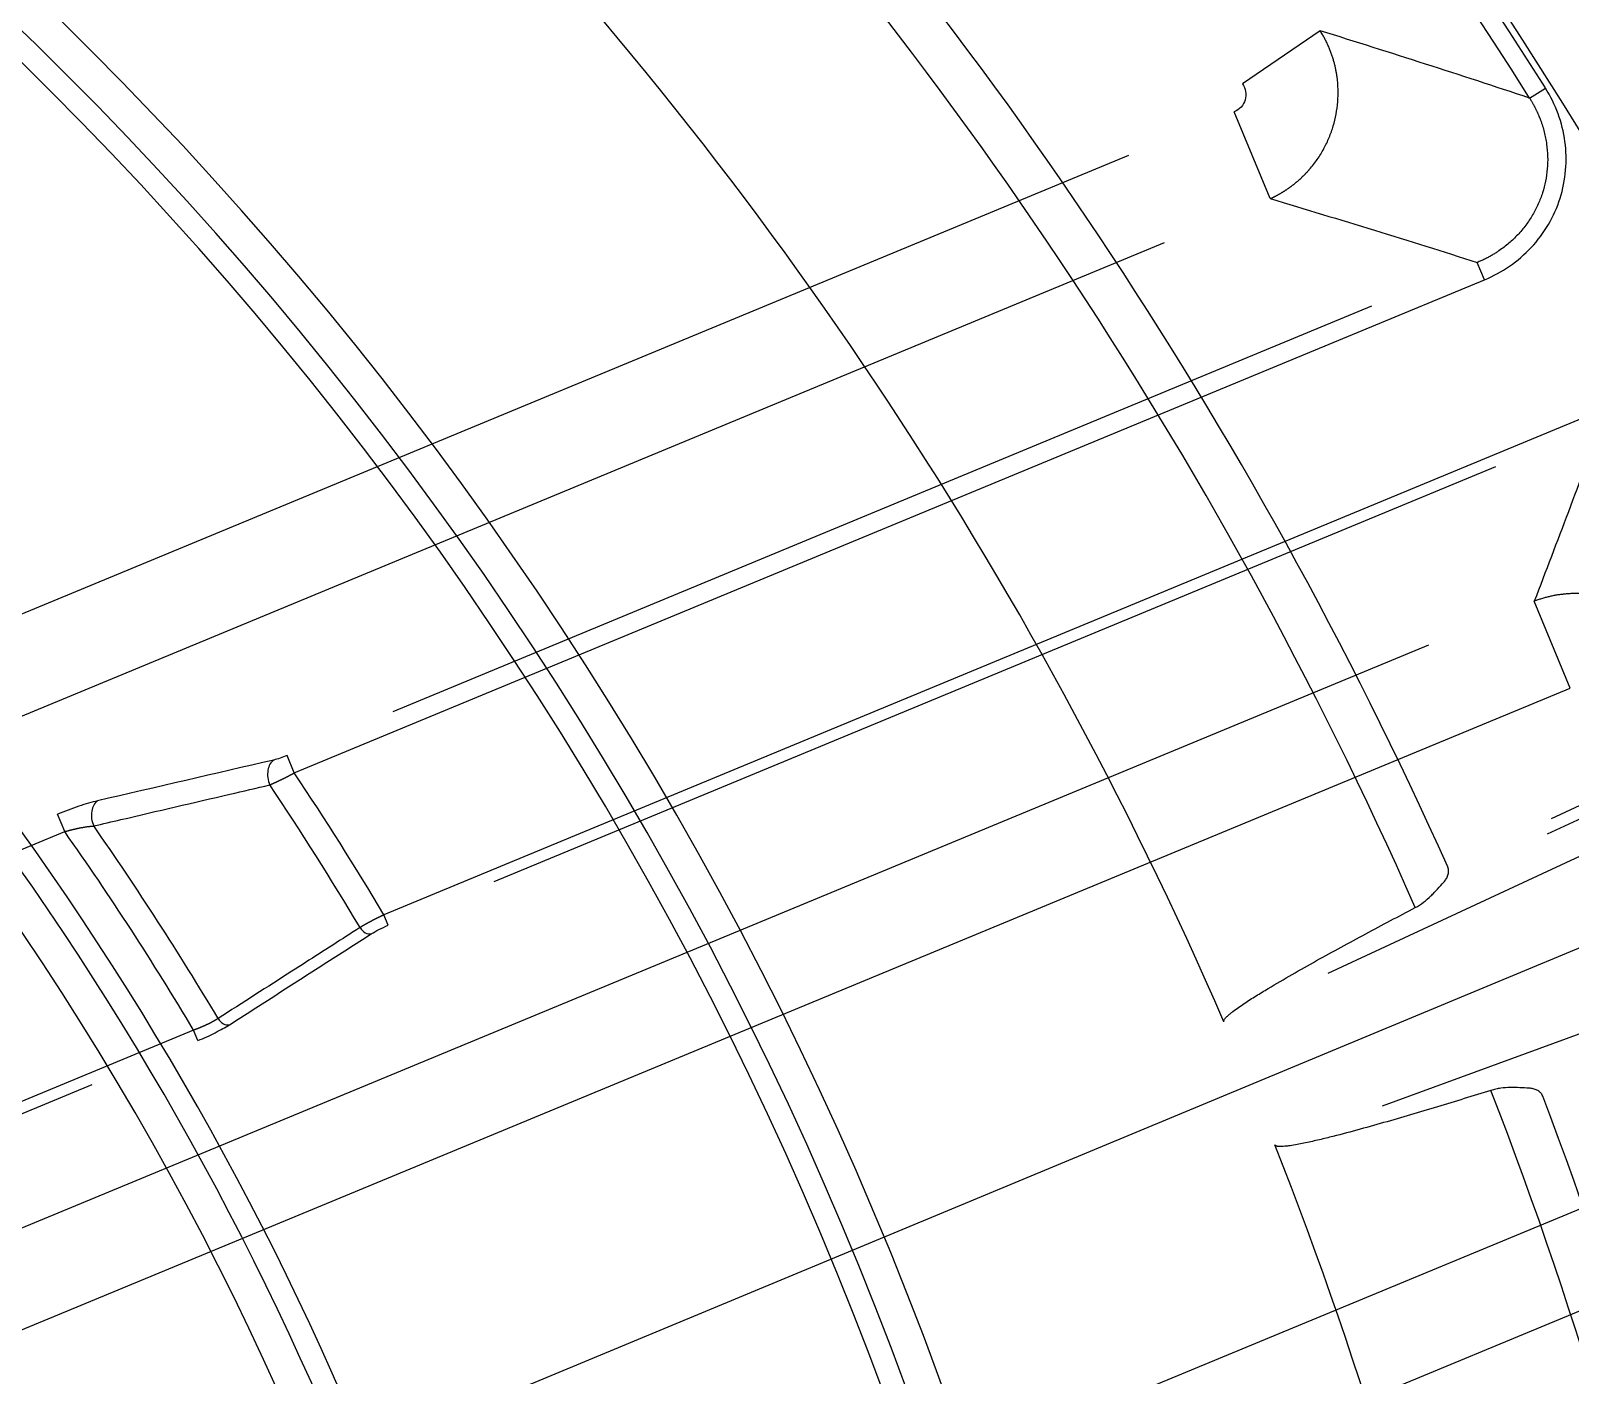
# Model space of a CAD drawing. Header units: millimetres. Extents: x 18 to 755, y 19 to 576.
# Drawn here: x 228.71 to 269.03, y 284.46 to 319.66 of the extents above; entities that cross this region are included whole.
import ezdxf

# ---------------------------------------------------------------- set-up
doc = ezdxf.new("R2010")
doc.units = ezdxf.units.MM
doc.layers.add('1', color=7, linetype='Continuous', true_color=0xffffff)

msp = doc.modelspace()

# ---------------------------------------------------------------- linework, layer by layer
at = {"layer": '1', "color": 7, "lineweight": -3}
for p, q in [((262.482, 319.658), (260.449, 318.27)), ((267.965, 317.898), (268.382, 318.16)), ((261.173, 315.263), (260.231, 317.537)), ((257.459, 316.389), (211.047, 297.164)), ((214.761, 296.037), (258.401, 314.114)), ((266.785, 313.138), (266.596, 313.593)), ((235.612, 300.225), (266.785, 313.138)), ((263.825, 312.444), (238.195, 301.828)), ((307.748, 311.649), (17.822, 191.071)), ((269.741, 309.672), (237.961, 296.509)), ((240.846, 297.384), (267.082, 308.251)), ((269.031, 302.446), (268.089, 304.72)), ((265.317, 303.572), (211.052, 281.096)), ((209.222, 277.673), (269.031, 302.446)), ((268.542, 299.031), (274.068, 301.603)), ((268.44, 298.632), (274.204, 301.315)), ((235.612, 300.225), (235.424, 300.68)), ((274.578, 300.512), (262.681, 294.975)), ((229.598, 298.688), (229.41, 299.143)), ((211.468, 291.178), (229.598, 298.688)), ((238.074, 296.236), (237.961, 296.509)), ((264.115, 291.512), (276.443, 296.01)), ((232.975, 293.49), (211.89, 284.756)), ((233.088, 293.217), (232.975, 293.49)), ((212.003, 284.484), (230.316, 292.069)), ((273.889, 290.716), (214.081, 265.944)), ((217.795, 264.817), (272.06, 287.294))]:
    msp.add_line(p, q, dxfattribs=at)
for radius, start, end in [(136.863, 270, 90), (129, 270, 90), (124.92, 32.23044, 57.76956), (124.427, 32.23044, 57.76956), (95.586, 270, 90), (139, 24.29924, 43.20076), (94.686, 270, 90), (94.086, 270, 90), (125.094, 24.22625, 43.27375), (113, 24.14807, 43.35193), (111.791, 23.82797, 43.67203), (106, 23.44369, 44.05631), (80.914, 270, 38.78955), (80.314, 270, 38.78955), (79.414, 232.3649, 38.78955), (87.664, 30.86388, 33.73711), (86.957, 30.8877, 33.80049), (82.543, 30.79367, 34.96114), (81.836, 30.84, 35.18087), (111.791, 1.32797, 21.17203), (113, 1.64807, 20.85193), (106, 0.94369, 21.55631)]:
    msp.add_arc((162.711, 251.538), radius, start, end, dxfattribs=at)
for centre, major_axis, ratio, start_param, end_param in [((235.264, 300.109), (-0.113, 0.487), 0.68293, 0.240014, 1.824468), ((230.648, 299.039), (-0.113, 0.487), 0.680219, 0.239171, 1.837432), ((237.517, 296.287), (-0.162, 0.253), 0.706939, 1.549048, 2.893539), ((233.799, 293.904), (-0.162, 0.253), 0.706921, 1.547894, 2.893546)]:
    msp.add_ellipse(centre, major_axis=major_axis, ratio=ratio, start_param=start_param, end_param=end_param, dxfattribs=at)
for points, knots in [([(261.173, 315.263), (261.181, 315.266), (261.198, 315.274), (261.222, 315.285), (261.246, 315.297), (261.27, 315.308), (261.294, 315.32), (261.317, 315.332), (261.341, 315.345), (261.364, 315.357), (261.387, 315.37), (261.41, 315.382), (261.433, 315.395), (261.455, 315.409), (261.478, 315.422), (261.5, 315.435), (261.522, 315.449), (261.544, 315.463), (261.565, 315.476), (261.587, 315.49), (261.608, 315.505), (261.629, 315.519), (261.65, 315.533), (261.671, 315.548), (261.691, 315.562), (261.711, 315.577), (261.731, 315.592), (261.751, 315.607), (261.771, 315.622), (261.79, 315.637), (261.809, 315.652), (261.828, 315.668), (261.847, 315.683), (261.865, 315.698), (261.884, 315.714), (261.902, 315.729), (261.92, 315.745), (261.937, 315.761), (261.955, 315.777), (261.972, 315.792), (261.989, 315.808), (262.006, 315.824), (262.022, 315.84), (262.039, 315.856), (262.055, 315.872), (262.071, 315.888), (262.086, 315.904), (262.102, 315.92), (262.117, 315.936), (262.132, 315.952), (262.147, 315.967), (262.161, 315.983), (262.175, 315.999), (262.19, 316.015), (262.271, 316.109), (262.41, 316.288), (262.583, 316.568), (262.723, 316.861), (262.83, 317.164), (262.905, 317.476), (262.948, 317.798), (262.957, 318.126), (262.938, 318.359), (262.918, 318.496), (262.911, 318.54), (262.903, 318.583), (262.895, 318.628), (262.886, 318.672), (262.876, 318.717), (262.865, 318.763), (262.853, 318.809), (262.841, 318.855), (262.827, 318.902), (262.813, 318.949), (262.798, 318.996), (262.782, 319.043), (262.764, 319.091), (262.746, 319.138), (262.727, 319.186), (262.707, 319.234), (262.686, 319.281), (262.664, 319.329), (262.641, 319.377), (262.617, 319.424), (262.592, 319.472), (262.566, 319.519), (262.539, 319.565), (262.511, 319.612), (262.492, 319.643), (262.482, 319.658)], [0, 0, 0, 0, 0.005214, 0.010417, 0.015608, 0.020787, 0.025953, 0.031107, 0.036247, 0.041373, 0.046484, 0.051581, 0.056662, 0.061728, 0.066777, 0.071809, 0.076824, 0.081822, 0.086801, 0.091762, 0.096703, 0.101625, 0.106528, 0.11141, 0.116271, 0.121111, 0.125929, 0.130726, 0.1355, 0.140251, 0.144979, 0.149684, 0.154364, 0.15902, 0.163651, 0.168257, 0.172838, 0.177393, 0.181921, 0.186423, 0.190898, 0.195346, 0.199766, 0.204158, 0.208522, 0.212857, 0.217164, 0.221441, 0.225689, 0.229907, 0.234094, 0.238252, 0.242379, 0.246475, 0.250539, 0.313972, 0.377041, 0.439324, 0.500425, 0.561424, 0.623613, 0.686597, 0.749954, 0.758256, 0.766687, 0.775243, 0.783922, 0.792723, 0.801641, 0.810675, 0.819822, 0.829079, 0.838442, 0.84791, 0.857477, 0.867142, 0.876901, 0.88675, 0.896685, 0.906705, 0.916803, 0.926978, 0.937225, 0.94754, 0.957919, 0.968359, 0.978855, 0.989403, 1, 1, 1, 1]), ([(260.449, 318.27), (260.491, 318.209), (260.519, 318.14), (260.542, 317.996), (260.538, 317.921), (260.496, 317.781), (260.459, 317.716), (260.36, 317.608), (260.299, 317.565), (260.231, 317.537)], [0, 0, 0, 0, 0.25, 0.25, 0.5, 0.5, 0.75, 0.75, 1, 1, 1, 1]), ([(266.785, 313.138), (267.018, 313.234), (267.238, 313.354), (267.649, 313.637), (267.842, 313.804), (268.183, 314.169), (268.332, 314.369), (268.587, 314.803), (268.689, 315.034), (268.841, 315.509), (268.89, 315.759), (268.933, 316.258), (268.927, 316.507), (268.86, 317.005), (268.799, 317.251), (268.628, 317.72), (268.516, 317.947), (268.382, 318.16)], [0, 0, 0, 0, 0.125, 0.125, 0.25, 0.25, 0.375, 0.375, 0.5, 0.5, 0.625, 0.625, 0.75, 0.75, 0.875, 0.875, 1, 1, 1, 1]), ([(267.965, 317.898), (267.97, 317.89), (267.981, 317.873), (267.996, 317.848), (268.011, 317.824), (268.026, 317.799), (268.04, 317.774), (268.054, 317.75), (268.068, 317.725), (268.081, 317.701), (268.094, 317.676), (268.107, 317.652), (268.119, 317.627), (268.131, 317.603), (268.143, 317.579), (268.155, 317.555), (268.166, 317.531), (268.177, 317.507), (268.187, 317.483), (268.198, 317.459), (268.208, 317.435), (268.217, 317.412), (268.227, 317.389), (268.236, 317.366), (268.245, 317.342), (268.27, 317.275), (268.309, 317.163), (268.353, 317.006), (268.388, 316.849), (268.423, 316.637), (268.446, 316.367), (268.436, 316.042), (268.39, 315.724), (268.311, 315.416), (268.198, 315.119), (268.051, 314.834), (267.871, 314.563), (267.697, 314.355), (267.545, 314.203), (267.427, 314.096), (267.299, 313.993), (267.198, 313.919), (267.126, 313.871), (267.088, 313.846), (267.048, 313.821), (267.007, 313.797), (266.966, 313.772), (266.923, 313.748), (266.879, 313.725), (266.834, 313.701), (266.789, 313.679), (266.742, 313.656), (266.694, 313.634), (266.646, 313.613), (266.613, 313.599), (266.596, 313.593)], [0, 0, 0, 0, 0.00566, 0.011286, 0.016879, 0.022438, 0.027961, 0.033449, 0.0389, 0.044314, 0.049691, 0.055028, 0.060327, 0.065586, 0.070804, 0.075981, 0.081116, 0.08621, 0.09126, 0.096266, 0.101229, 0.106147, 0.111019, 0.115846, 0.120627, 0.12536, 0.157663, 0.18934, 0.220315, 0.250518, 0.314144, 0.377208, 0.439371, 0.500319, 0.561213, 0.623318, 0.686319, 0.749876, 0.780095, 0.811091, 0.842795, 0.875128, 0.88387, 0.89277, 0.901824, 0.911028, 0.920379, 0.929873, 0.939506, 0.949275, 0.959175, 0.969201, 0.979351, 0.989618, 1, 1, 1, 1]), ([(271.89, 303.256), (271.885, 303.264), (271.877, 303.28), (271.865, 303.304), (271.852, 303.329), (271.838, 303.353), (271.825, 303.377), (271.812, 303.401), (271.798, 303.424), (271.784, 303.448), (271.769, 303.472), (271.755, 303.495), (271.74, 303.518), (271.725, 303.541), (271.71, 303.564), (271.695, 303.587), (271.68, 303.61), (271.664, 303.633), (271.648, 303.655), (271.632, 303.677), (271.615, 303.699), (271.599, 303.721), (271.582, 303.743), (271.565, 303.765), (271.548, 303.786), (271.531, 303.807), (271.514, 303.828), (271.496, 303.849), (271.478, 303.87), (271.46, 303.891), (271.442, 303.911), (271.424, 303.931), (271.405, 303.951), (271.387, 303.971), (271.368, 303.99), (271.349, 304.01), (271.33, 304.029), (271.311, 304.048), (271.292, 304.067), (271.272, 304.086), (271.253, 304.104), (271.233, 304.122), (271.213, 304.14), (271.193, 304.158), (271.173, 304.176), (271.153, 304.193), (271.132, 304.21), (271.112, 304.227), (271.091, 304.244), (271.071, 304.26), (271.05, 304.277), (271.029, 304.293), (271.008, 304.309), (270.987, 304.324), (270.966, 304.34), (270.945, 304.355), (270.924, 304.37), (270.903, 304.385), (270.881, 304.399), (270.86, 304.414), (270.838, 304.428), (270.817, 304.442), (270.795, 304.455), (270.773, 304.469), (270.752, 304.482), (270.73, 304.495), (270.708, 304.508), (270.686, 304.521), (270.665, 304.533), (270.643, 304.545), (270.621, 304.557), (270.599, 304.569), (270.577, 304.58), (270.555, 304.591), (270.533, 304.602), (270.511, 304.613), (270.489, 304.624), (270.467, 304.634), (270.445, 304.644), (270.423, 304.654), (270.401, 304.664), (270.379, 304.674), (270.357, 304.683), (270.335, 304.692), (270.313, 304.701), (270.291, 304.71), (270.263, 304.721), (270.229, 304.734), (270.188, 304.749), (270.146, 304.763), (270.104, 304.777), (270.061, 304.79), (270.018, 304.803), (269.975, 304.815), (269.93, 304.827), (269.886, 304.838), (269.841, 304.848), (269.795, 304.858), (269.75, 304.867), (269.703, 304.876), (269.657, 304.884), (269.61, 304.891), (269.562, 304.897), (269.515, 304.903), (269.467, 304.908), (269.419, 304.912), (269.37, 304.916), (269.321, 304.919), (269.272, 304.921), (269.223, 304.922), (269.174, 304.922), (269.124, 304.922), (269.075, 304.921), (269.025, 304.919), (268.975, 304.916), (268.925, 304.912), (268.875, 304.907), (268.825, 304.902), (268.775, 304.896), (268.725, 304.889), (268.675, 304.881), (268.625, 304.872), (268.575, 304.863), (268.526, 304.852), (268.476, 304.841), (268.427, 304.829), (268.378, 304.816), (268.329, 304.802), (268.28, 304.787), (268.232, 304.772), (268.184, 304.755), (268.136, 304.738), (268.105, 304.726), (268.089, 304.72)], [0, 0, 0, 0, 0.006177, 0.012357, 0.018539, 0.024722, 0.030908, 0.037094, 0.043281, 0.049469, 0.055656, 0.061844, 0.068031, 0.074216, 0.080401, 0.086583, 0.092764, 0.098942, 0.105117, 0.11129, 0.117458, 0.123623, 0.129783, 0.135939, 0.14209, 0.148236, 0.154376, 0.16051, 0.166637, 0.172758, 0.178872, 0.184979, 0.191077, 0.197168, 0.20325, 0.209323, 0.215387, 0.221442, 0.227486, 0.233521, 0.239545, 0.245559, 0.251561, 0.257552, 0.263531, 0.269498, 0.275452, 0.281394, 0.287323, 0.293238, 0.29914, 0.305028, 0.310901, 0.31676, 0.322604, 0.328434, 0.334247, 0.340045, 0.345828, 0.351593, 0.357343, 0.363076, 0.368791, 0.37449, 0.38017, 0.385833, 0.391478, 0.397105, 0.402714, 0.408303, 0.413874, 0.419425, 0.424957, 0.430469, 0.435962, 0.441434, 0.446887, 0.452318, 0.457729, 0.46312, 0.468489, 0.473837, 0.479163, 0.484468, 0.489751, 0.495013, 0.500252, 0.509941, 0.519704, 0.529542, 0.539452, 0.549434, 0.559485, 0.569606, 0.579795, 0.59005, 0.60037, 0.610753, 0.621198, 0.631704, 0.642269, 0.652891, 0.663569, 0.6743, 0.685083, 0.695917, 0.706799, 0.717728, 0.728702, 0.739718, 0.750775, 0.76187, 0.773003, 0.784169, 0.795369, 0.806598, 0.817856, 0.82914, 0.840447, 0.851777, 0.863125, 0.874491, 0.885872, 0.897265, 0.908669, 0.92008, 0.931498, 0.942919, 0.954342, 0.965763, 0.977182, 0.988595, 1, 1, 1, 1]), ([(234.97, 299.912), (234.974, 299.914), (234.981, 299.917), (234.992, 299.921), (235.003, 299.926), (235.014, 299.931), (235.025, 299.936), (235.036, 299.941), (235.047, 299.946), (235.058, 299.951), (235.069, 299.956), (235.08, 299.961), (235.091, 299.966), (235.102, 299.971), (235.113, 299.976), (235.124, 299.981), (235.136, 299.986), (235.147, 299.991), (235.158, 299.997), (235.169, 300.002), (235.18, 300.007), (235.191, 300.012), (235.202, 300.018), (235.212, 300.023), (235.223, 300.028), (235.234, 300.033), (235.245, 300.038), (235.256, 300.044), (235.266, 300.049), (235.277, 300.054), (235.287, 300.059), (235.298, 300.064), (235.308, 300.069), (235.319, 300.075), (235.329, 300.08), (235.339, 300.085), (235.349, 300.09), (235.359, 300.095), (235.369, 300.1), (235.379, 300.105), (235.388, 300.109), (235.398, 300.114), (235.408, 300.119), (235.417, 300.124), (235.426, 300.129), (235.436, 300.133), (235.445, 300.138), (235.454, 300.143), (235.463, 300.147), (235.472, 300.152), (235.481, 300.156), (235.489, 300.161), (235.498, 300.165), (235.506, 300.169), (235.514, 300.174), (235.523, 300.178), (235.531, 300.182), (235.539, 300.186), (235.547, 300.19), (235.554, 300.194), (235.562, 300.198), (235.569, 300.202), (235.577, 300.206), (235.584, 300.21), (235.591, 300.214), (235.598, 300.217), (235.605, 300.221), (235.61, 300.224), (235.612, 300.225)], [0, 0, 0, 0, 0.020582, 0.040997, 0.061245, 0.081326, 0.10124, 0.120987, 0.140566, 0.159978, 0.179224, 0.198302, 0.217213, 0.235957, 0.254534, 0.272943, 0.291186, 0.309261, 0.32717, 0.344911, 0.362485, 0.379892, 0.397132, 0.414205, 0.431111, 0.447849, 0.464421, 0.480825, 0.497062, 0.513133, 0.529036, 0.544772, 0.56034, 0.575742, 0.590977, 0.606044, 0.620945, 0.635678, 0.650245, 0.664644, 0.678876, 0.692941, 0.706839, 0.72057, 0.734134, 0.74753, 0.76076, 0.773823, 0.786718, 0.799447, 0.812008, 0.824403, 0.83663, 0.84869, 0.860584, 0.87231, 0.883869, 0.895262, 0.906487, 0.917545, 0.928436, 0.939161, 0.949718, 0.960108, 0.970332, 0.980388, 0.990277, 1, 1, 1, 1]), ([(230.358, 298.836), (230.596, 298.892), (230.834, 298.948), (232.022, 299.225), (232.972, 299.447), (234.271, 299.749), (234.621, 299.831), (234.97, 299.912)], [0, 0, 0, 0, 0.154458, 0.154458, 0.772291, 0.772291, 1, 1, 1, 1]), ([(230.459, 299.494), (230.313, 299.46), (230.147, 299.412), (229.788, 299.292), (229.599, 299.221), (229.41, 299.143)], [0, 0, 0, 0, 0.5, 0.5, 1, 1, 1, 1]), ([(229.598, 298.688), (229.604, 298.69), (229.614, 298.693), (229.63, 298.697), (229.647, 298.702), (229.663, 298.707), (229.68, 298.711), (229.697, 298.716), (229.715, 298.721), (229.732, 298.725), (229.75, 298.73), (229.768, 298.735), (229.786, 298.739), (229.805, 298.744), (229.824, 298.748), (229.842, 298.753), (229.862, 298.757), (229.881, 298.762), (229.9, 298.766), (229.92, 298.77), (229.94, 298.775), (229.96, 298.779), (229.98, 298.783), (230.003, 298.788), (230.03, 298.793), (230.059, 298.798), (230.088, 298.803), (230.117, 298.808), (230.145, 298.813), (230.173, 298.817), (230.201, 298.821), (230.228, 298.824), (230.255, 298.827), (230.282, 298.83), (230.308, 298.833), (230.333, 298.835), (230.35, 298.836), (230.358, 298.836)], [0, 0, 0, 0, 0.019473, 0.039254, 0.059344, 0.079744, 0.100453, 0.121472, 0.142801, 0.16444, 0.186391, 0.208651, 0.231224, 0.254107, 0.277302, 0.300809, 0.324627, 0.348758, 0.373202, 0.397957, 0.423026, 0.448408, 0.474102, 0.50011, 0.538421, 0.576756, 0.615114, 0.653496, 0.691902, 0.730331, 0.768783, 0.80726, 0.84576, 0.884284, 0.922832, 0.961404, 1, 1, 1, 1]), ([(265.72, 297.366), (265.744, 297.393), (265.765, 297.421), (265.792, 297.466), (265.801, 297.481), (265.816, 297.513), (265.823, 297.529), (265.834, 297.564), (265.839, 297.581), (265.843, 297.608), (265.844, 297.617), (265.846, 297.636), (265.846, 297.645), (265.846, 297.673), (265.844, 297.692), (265.838, 297.72), (265.836, 297.729), (265.83, 297.748), (265.826, 297.757), (265.822, 297.765)], [0, 0, 0, 0, 0.25, 0.25, 0.375, 0.375, 0.5, 0.5, 0.625, 0.625, 0.6875, 0.6875, 0.75, 0.75, 0.875, 0.875, 0.9375, 0.9375, 1, 1, 1, 1]), ([(264.973, 296.7), (265.051, 296.741), (265.122, 296.788), (265.257, 296.891), (265.321, 296.947), (265.412, 297.034), (265.442, 297.064), (265.5, 297.124), (265.529, 297.154), (265.613, 297.245), (265.667, 297.306), (265.72, 297.366)], [0, 0, 0, 0, 0.25, 0.25, 0.5, 0.5, 0.625, 0.625, 0.75, 0.75, 1, 1, 1, 1]), ([(237.961, 296.509), (237.956, 296.507), (237.947, 296.503), (237.933, 296.496), (237.919, 296.49), (237.905, 296.483), (237.891, 296.476), (237.877, 296.47), (237.863, 296.463), (237.85, 296.456), (237.836, 296.45), (237.822, 296.443), (237.809, 296.436), (237.795, 296.43), (237.782, 296.423), (237.769, 296.417), (237.755, 296.41), (237.742, 296.403), (237.729, 296.397), (237.716, 296.39), (237.703, 296.384), (237.691, 296.377), (237.678, 296.37), (237.665, 296.364), (237.653, 296.357), (237.641, 296.351), (237.628, 296.344), (237.616, 296.338), (237.604, 296.332), (237.592, 296.325), (237.58, 296.319), (237.569, 296.312), (237.557, 296.306), (237.545, 296.3), (237.534, 296.294), (237.523, 296.287), (237.512, 296.281), (237.501, 296.275), (237.49, 296.269), (237.479, 296.263), (237.469, 296.257), (237.458, 296.251), (237.448, 296.245), (237.438, 296.239), (237.428, 296.233), (237.418, 296.228), (237.408, 296.222), (237.398, 296.216), (237.389, 296.211), (237.38, 296.205), (237.37, 296.199), (237.361, 296.194), (237.353, 296.188), (237.344, 296.183), (237.338, 296.179), (237.335, 296.178)], [0, 0, 0, 0, 0.019752, 0.039468, 0.059149, 0.078794, 0.098404, 0.117979, 0.137519, 0.157024, 0.176494, 0.195929, 0.21533, 0.234696, 0.254027, 0.273324, 0.292586, 0.311814, 0.331008, 0.350168, 0.369294, 0.388386, 0.407444, 0.426468, 0.445459, 0.464416, 0.48334, 0.50223, 0.521087, 0.539911, 0.558701, 0.577459, 0.596184, 0.614876, 0.633535, 0.652162, 0.670756, 0.689317, 0.707847, 0.726344, 0.744809, 0.763242, 0.781643, 0.800012, 0.818349, 0.836655, 0.854929, 0.873172, 0.891384, 0.909564, 0.927713, 0.945831, 0.963918, 0.981974, 1, 1, 1, 1]), ([(259.961, 293.709), (259.959, 293.713), (259.958, 293.717), (259.958, 293.725), (259.958, 293.728), (259.959, 293.736), (259.96, 293.74), (259.963, 293.747), (259.964, 293.751), (259.969, 293.761), (259.973, 293.768), (259.982, 293.781), (259.986, 293.787), (260, 293.805), (260.01, 293.817), (260.032, 293.839), (260.043, 293.85), (260.076, 293.881), (260.099, 293.901), (260.146, 293.94), (260.17, 293.959), (260.243, 294.015), (260.292, 294.051), (260.393, 294.121), (260.443, 294.156), (260.596, 294.258), (260.699, 294.323), (260.907, 294.453), (261.011, 294.516), (261.326, 294.705), (261.537, 294.828), (261.962, 295.071), (262.175, 295.191), (262.602, 295.429), (262.817, 295.546), (263.246, 295.78), (263.461, 295.897), (264.108, 296.244), (264.54, 296.473), (264.973, 296.7)], [0, 0, 0, 0, 0.001953, 0.001953, 0.003906, 0.003906, 0.005859, 0.005859, 0.007813, 0.007813, 0.011719, 0.011719, 0.015625, 0.015625, 0.023438, 0.023438, 0.03125, 0.03125, 0.046875, 0.046875, 0.0625, 0.0625, 0.09375, 0.09375, 0.125, 0.125, 0.1875, 0.1875, 0.25, 0.25, 0.375, 0.375, 0.5, 0.5, 0.625, 0.625, 0.75, 0.75, 1, 1, 1, 1]), ([(237.335, 296.178), (237.216, 296.101), (237.097, 296.025), (236.502, 295.643), (236.025, 295.338), (234.905, 294.62), (234.261, 294.208), (233.617, 293.795)], [0, 0, 0, 0, 0.096089, 0.096089, 0.480447, 0.480447, 1, 1, 1, 1]), ([(233.617, 293.795), (233.614, 293.793), (233.608, 293.79), (233.599, 293.784), (233.59, 293.778), (233.581, 293.773), (233.572, 293.767), (233.563, 293.762), (233.553, 293.756), (233.543, 293.75), (233.534, 293.744), (233.524, 293.739), (233.513, 293.733), (233.503, 293.727), (233.493, 293.721), (233.482, 293.715), (233.471, 293.709), (233.46, 293.704), (233.449, 293.698), (233.438, 293.692), (233.427, 293.686), (233.415, 293.68), (233.404, 293.674), (233.392, 293.668), (233.38, 293.662), (233.368, 293.656), (233.356, 293.651), (233.344, 293.645), (233.331, 293.639), (233.319, 293.633), (233.306, 293.627), (233.293, 293.621), (233.281, 293.615), (233.268, 293.609), (233.255, 293.603), (233.241, 293.597), (233.228, 293.592), (233.215, 293.586), (233.201, 293.58), (233.188, 293.574), (233.174, 293.568), (233.16, 293.563), (233.147, 293.557), (233.133, 293.551), (233.119, 293.545), (233.105, 293.54), (233.091, 293.534), (233.076, 293.528), (233.062, 293.523), (233.048, 293.517), (233.033, 293.512), (233.019, 293.506), (233.004, 293.501), (232.99, 293.495), (232.98, 293.492), (232.975, 293.49)], [0, 0, 0, 0, 0.018155, 0.036332, 0.05453, 0.072751, 0.090995, 0.109262, 0.127552, 0.145866, 0.164204, 0.182567, 0.200954, 0.219367, 0.237805, 0.256269, 0.27476, 0.293276, 0.31182, 0.330391, 0.348989, 0.367616, 0.38627, 0.404953, 0.423666, 0.442407, 0.461177, 0.479978, 0.498809, 0.51767, 0.536562, 0.555485, 0.57444, 0.593426, 0.612445, 0.631496, 0.650579, 0.669695, 0.688845, 0.708028, 0.727245, 0.746496, 0.765782, 0.785102, 0.804458, 0.823848, 0.843275, 0.862737, 0.882235, 0.90177, 0.921342, 0.94095, 0.960596, 0.980279, 1, 1, 1, 1]), ([(233.088, 293.217), (233.247, 293.283), (233.401, 293.353), (233.683, 293.495), (233.809, 293.565), (233.912, 293.631)], [0, 0, 0, 0, 0.5, 0.5, 1, 1, 1, 1]), ([(267.955, 291.97), (267.875, 291.976), (267.794, 291.98), (267.63, 291.987), (267.548, 291.988), (267.381, 291.985), (267.296, 291.98), (267.19, 291.965), (267.168, 291.962), (267.126, 291.955), (267.104, 291.951), (267.04, 291.937), (266.998, 291.926), (266.956, 291.913)], [0, 0, 0, 0, 0.25, 0.25, 0.5, 0.5, 0.75, 0.75, 0.8125, 0.8125, 0.875, 0.875, 1, 1, 1, 1]), ([(268.31, 291.76), (268.303, 291.778), (268.294, 291.795), (268.279, 291.819), (268.273, 291.827), (268.261, 291.842), (268.249, 291.856), (268.235, 291.868), (268.221, 291.88), (268.214, 291.886), (268.191, 291.902), (268.176, 291.911), (268.144, 291.927), (268.128, 291.934), (268.094, 291.946), (268.077, 291.951), (268.026, 291.963), (267.991, 291.968), (267.955, 291.97)], [0, 0, 0, 0, 0.125, 0.125, 0.1875, 0.1875, 0.25, 0.3125, 0.3125, 0.375, 0.375, 0.5, 0.5, 0.625, 0.625, 0.75, 0.75, 1, 1, 1, 1]), ([(266.956, 291.913), (266.489, 291.768), (266.021, 291.624), (265.318, 291.412), (265.084, 291.342), (264.615, 291.204), (264.38, 291.136), (263.909, 291.001), (263.674, 290.935), (263.202, 290.807), (262.965, 290.744), (262.609, 290.655), (262.49, 290.627), (262.252, 290.571), (262.132, 290.545), (261.952, 290.509), (261.892, 290.497), (261.772, 290.476), (261.711, 290.467), (261.62, 290.455), (261.59, 290.451), (261.529, 290.446), (261.499, 290.444), (261.453, 290.442), (261.437, 290.442), (261.407, 290.443), (261.392, 290.444), (261.369, 290.447), (261.361, 290.448), (261.346, 290.451), (261.339, 290.453), (261.328, 290.457), (261.325, 290.459), (261.318, 290.462), (261.314, 290.464), (261.308, 290.468), (261.305, 290.471), (261.3, 290.477), (261.298, 290.48), (261.297, 290.484)], [0, 0, 0, 0, 0.25, 0.25, 0.375, 0.375, 0.5, 0.5, 0.625, 0.625, 0.75, 0.75, 0.8125, 0.8125, 0.875, 0.875, 0.90625, 0.90625, 0.9375, 0.9375, 0.953125, 0.953125, 0.96875, 0.96875, 0.976563, 0.976563, 0.984375, 0.984375, 0.988281, 0.988281, 0.992188, 0.992188, 0.994141, 0.994141, 0.996094, 0.996094, 0.998047, 0.998047, 1, 1, 1, 1])]:
    msp.add_open_spline(points, degree=3, knots=knots, dxfattribs=at)
for points in [[(267.965, 317.898), (266.162, 318.495), (264.335, 319.082), (262.482, 319.658)], [(261.173, 315.263), (263.005, 314.717), (264.812, 314.16), (266.596, 313.593)], [(269.854, 309.399), (269.28, 307.845), (268.692, 306.286), (268.089, 304.72)], [(235.076, 300.564), (233.539, 300.209), (232.001, 299.852), (230.459, 299.494)], [(235.424, 300.68), (235.298, 300.628), (235.173, 300.586), (235.076, 300.564)], [(233.912, 293.631), (235.151, 294.425), (236.391, 295.219), (237.63, 296.014)], [(237.63, 296.014), (237.741, 296.084), (237.903, 296.165), (238.074, 296.236)]]:
    msp.add_open_spline(points, degree=3, dxfattribs=at)

doc.saveas('drawing.dxf')
